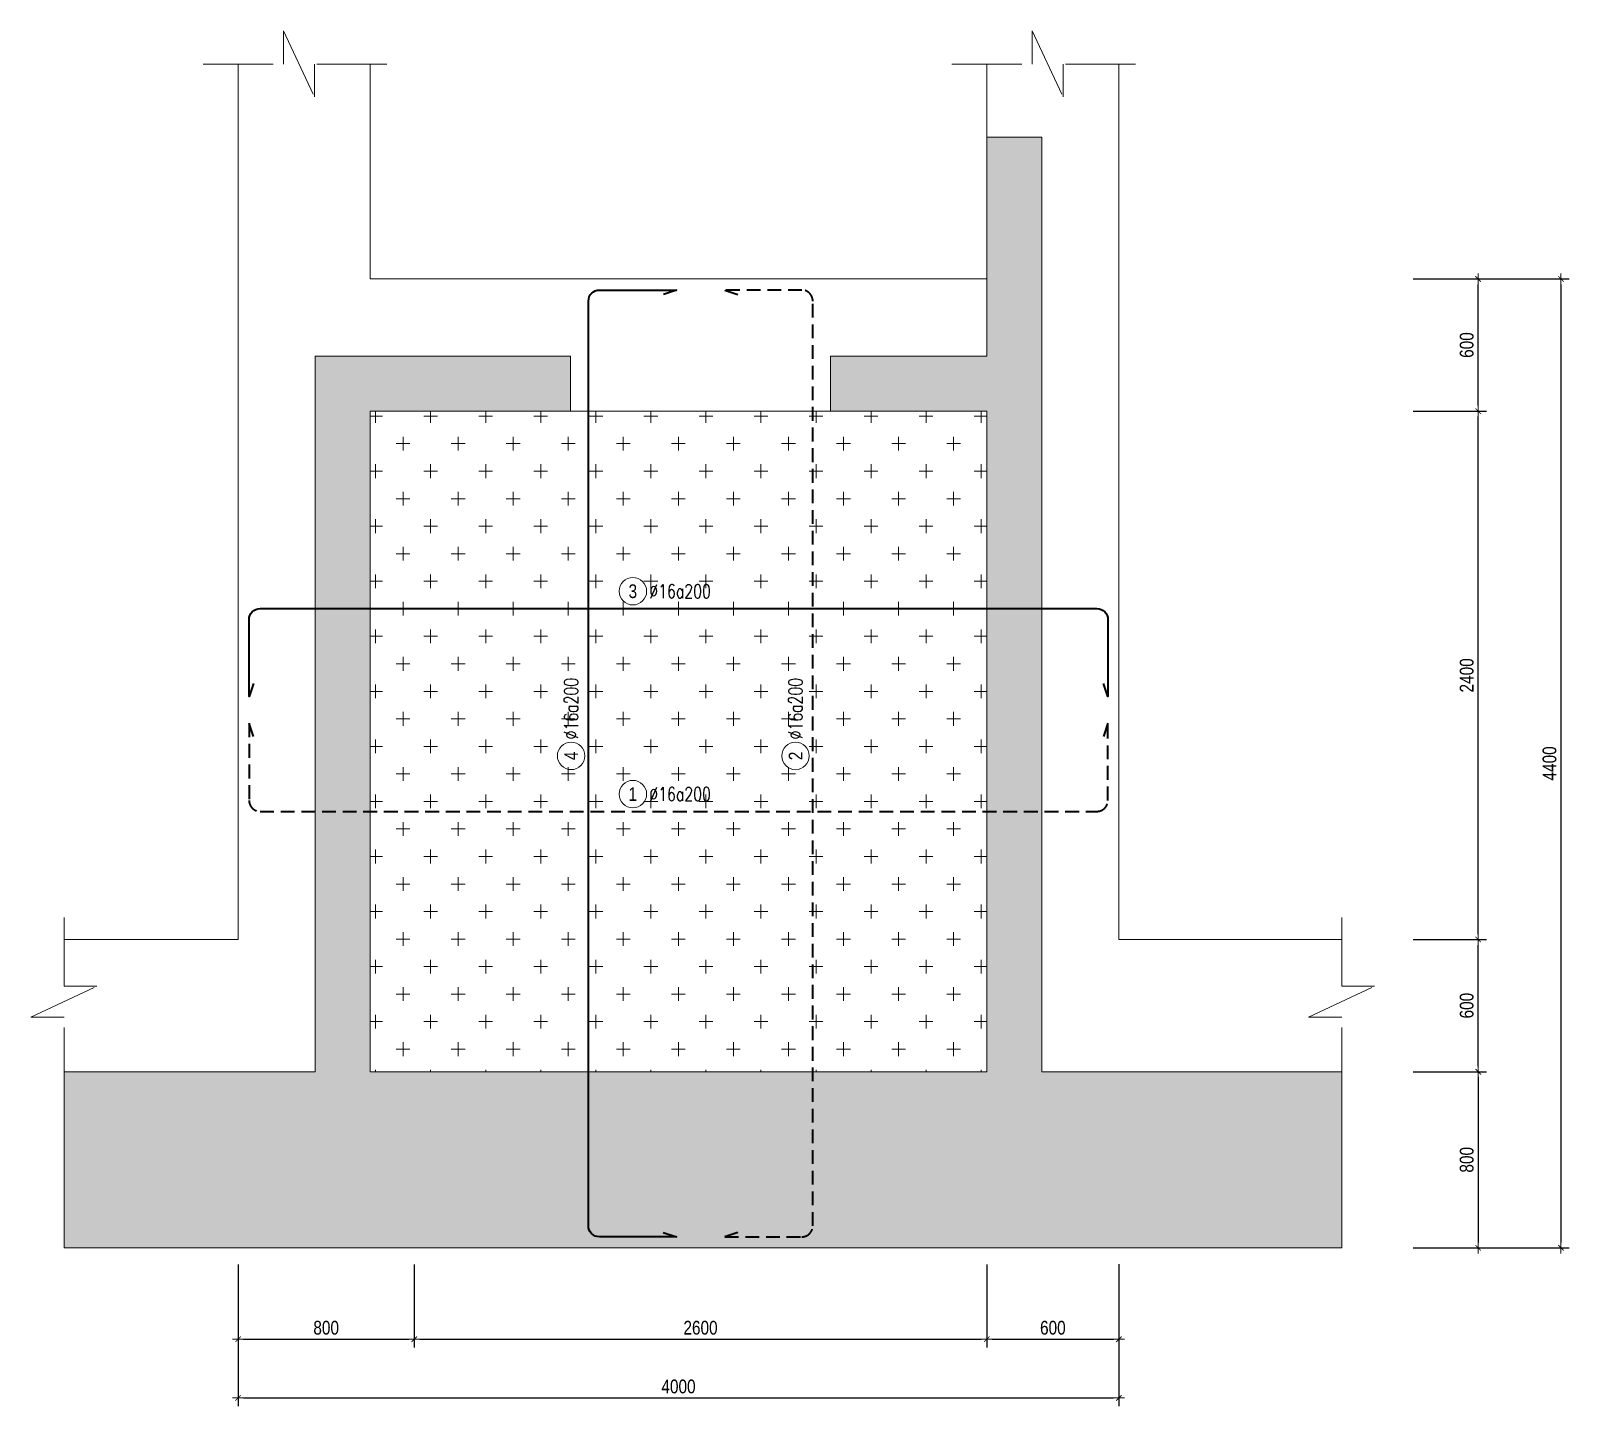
# Model space of a CAD drawing. Header units: millimetres. Extents: x -134772 to 84392, y -129535 to 67259.
# Drawn here: x 33505 to 40492, y 27319 to 33565 of the extents above; entities that cross this region are included whole.
import ezdxf
from ezdxf.enums import TextEntityAlignment as Align

# ---------------------------------------------------------------- set-up
doc = ezdxf.new("R2010")
doc.units = ezdxf.units.MM
doc.header["$MEASUREMENT"] = 0
doc.linetypes.add('DASHED2', pattern=[0.375, 0.25, -0.125])
doc.linetypes.add('HIDDEN2', pattern=[4.7625, 3.175, -1.5875])
doc.layers.get('Defpoints').update_dxf_attribs({"color": 252})
for name, color, linetype, lineweight in [('$0$NDC_S_THIN LINE', 7, 'Continuous', 20), ('NDC_S_CONTINUOUS', 3, 'Continuous', 20), ('NDC_S_DIM', 1, 'Continuous', 9), ('NDC_S_HATCH MATERIAL', 8, 'Continuous', 13), ('NDC_S_HIDDEN', 8, 'HIDDEN2', 13), ('NDC_S_REBAR', 4, 'Continuous', 35), ('NDC_S_SLAB', 2, 'Continuous', 18), ('NDC_S_VN TEXT', 7, 'Continuous', 9)]:
    doc.layers.add(name, color=color, linetype=linetype, lineweight=lineweight)
doc.styles.add('ARIAL', font='arial.ttf', dxfattribs={"width": 0.8})
doc.styles.add('NDC_ARIAL', font='arial.ttf', dxfattribs={"width": 0.8})
doc.styles.add('NDC_ROMANS', font='romans.shx', dxfattribs={"width": 0.8})
doc.dimstyles.new('NDC_1-25', dxfattribs={"dimscale": 25, "dimtxt": 2.5, "dimasz": 1, "dimexe": 1.5, "dimexo": 0, "dimgap": 0.8, "dimtad": 1, "dimdec": 0, "dimdsep": 46, "dimtxsty": 'NDC_ARIAL', "dimblk": 'DIMMARK', "dimcen": 49999.938995, "dimdle": 1.5, "dimclrd": 1, "dimclre": 1, "dimclrt": 3, "dimadec": 0, "dimazin": 0, "dimtfac": 1, "dimtdec": 0, "dimtix": 1, "dimtmove": 2, "dimatfit": 3, "dimfxl": 1, "dimarcsym": 0})

# ---------------------------------------------------------------- blocks, each defined once
blk = doc.blocks.new('DIMMARK')
at = {"layer": 'NDC_S_DIM', "color": 1}
blk.add_line((-1.5, 0), (1, 0), dxfattribs=at)
at = {"layer": 'NDC_S_DIM', "color": 2, "const_width": 0.15}
blk.add_lwpolyline([(-0.5, -0.5), (0.5, 0.5)], dxfattribs=at)
blk = doc.blocks.new('*D519')
at = {"layer": 'Defpoints', "color": 0, "transparency": 16777216}
for p in [(34446.9, 27962.1), (35246.9, 27962.1), (35246.9, 27622.8)]:
    blk.add_point(p, dxfattribs=at)
at = {"layer": 'NDC_S_DIM', "color": 1, "lineweight": -2, "transparency": 16777216}
for p, q in [((34446.9, 27962.1), (34446.9, 27585.3)), ((35246.9, 27962.1), (35246.9, 27585.3)), ((34471.9, 27622.8), (35221.9, 27622.8))]:
    blk.add_line(p, q, dxfattribs=at)
at = {"layer": 'NDC_S_DIM', "color": 1, "lineweight": -2, "transparency": 16777216, "xscale": 25, "yscale": 25, "zscale": 25, "rotation": 180}
blk.add_blockref('DIMMARK', (34446.9, 27622.8), dxfattribs=at)
at = {"layer": 'NDC_S_DIM', "color": 1, "lineweight": -2, "transparency": 16777216, "xscale": 25, "yscale": 25, "zscale": 25}
blk.add_blockref('DIMMARK', (35246.9, 27622.8), dxfattribs=at)
at = {"layer": 'NDC_S_DIM', "color": 3, "transparency": 16777216, "insert": (34846.9, 27674.7), "char_height": 62.5, "attachment_point": 5, "style": 'NDC_ARIAL'}
blk.add_mtext('800', dxfattribs=at)
blk = doc.blocks.new('*D520')
at = {"layer": 'Defpoints', "color": 0, "transparency": 16777216}
for p in [(35246.9, 27962.1), (37846.9, 27962.1), (37846.9, 27622.8)]:
    blk.add_point(p, dxfattribs=at)
at = {"layer": 'NDC_S_DIM', "color": 1, "lineweight": -2, "transparency": 16777216}
for p, q in [((35246.9, 27962.1), (35246.9, 27585.3)), ((37846.9, 27962.1), (37846.9, 27585.3)), ((35271.9, 27622.8), (37821.9, 27622.8))]:
    blk.add_line(p, q, dxfattribs=at)
at = {"layer": 'NDC_S_DIM', "color": 1, "lineweight": -2, "transparency": 16777216, "xscale": 25, "yscale": 25, "zscale": 25, "rotation": 180}
blk.add_blockref('DIMMARK', (35246.9, 27622.8), dxfattribs=at)
at = {"layer": 'NDC_S_DIM', "color": 1, "lineweight": -2, "transparency": 16777216, "xscale": 25, "yscale": 25, "zscale": 25}
blk.add_blockref('DIMMARK', (37846.9, 27622.8), dxfattribs=at)
at = {"layer": 'NDC_S_DIM', "color": 3, "transparency": 16777216, "insert": (36546.9, 27674.7), "char_height": 62.5, "attachment_point": 5, "style": 'NDC_ARIAL'}
blk.add_mtext('2600', dxfattribs=at)
blk = doc.blocks.new('*D521')
at = {"layer": 'Defpoints', "color": 0, "transparency": 16777216}
for p in [(37846.9, 27962.1), (38446.9, 27963.8), (38446.9, 27622.8)]:
    blk.add_point(p, dxfattribs=at)
at = {"layer": 'NDC_S_DIM', "color": 1, "lineweight": -2, "transparency": 16777216}
for p, q in [((37846.9, 27962.1), (37846.9, 27585.3)), ((38446.9, 27963.8), (38446.9, 27585.3)), ((37871.9, 27622.8), (38421.9, 27622.8))]:
    blk.add_line(p, q, dxfattribs=at)
at = {"layer": 'NDC_S_DIM', "color": 1, "lineweight": -2, "transparency": 16777216, "xscale": 25, "yscale": 25, "zscale": 25, "rotation": 180}
blk.add_blockref('DIMMARK', (37846.9, 27622.8), dxfattribs=at)
at = {"layer": 'NDC_S_DIM', "color": 1, "lineweight": -2, "transparency": 16777216, "xscale": 25, "yscale": 25, "zscale": 25}
blk.add_blockref('DIMMARK', (38446.9, 27622.8), dxfattribs=at)
at = {"layer": 'NDC_S_DIM', "color": 3, "transparency": 16777216, "insert": (38146.9, 27674.7), "char_height": 62.5, "attachment_point": 5, "style": 'NDC_ARIAL'}
blk.add_mtext('600', dxfattribs=at)
blk = doc.blocks.new('*D522')
at = {"layer": 'Defpoints', "color": 0, "transparency": 16777216}
for p in [(34446.9, 27650.6), (38446.9, 27650.6), (38446.9, 27356)]:
    blk.add_point(p, dxfattribs=at)
at = {"layer": 'NDC_S_DIM', "color": 1, "lineweight": -2, "transparency": 16777216}
for p, q in [((34446.9, 27650.6), (34446.9, 27318.5)), ((38446.9, 27650.6), (38446.9, 27318.5)), ((34471.9, 27356), (38421.9, 27356))]:
    blk.add_line(p, q, dxfattribs=at)
at = {"layer": 'NDC_S_DIM', "color": 1, "lineweight": -2, "transparency": 16777216, "xscale": 25, "yscale": 25, "zscale": 25, "rotation": 180}
blk.add_blockref('DIMMARK', (34446.9, 27356), dxfattribs=at)
at = {"layer": 'NDC_S_DIM', "color": 1, "lineweight": -2, "transparency": 16777216, "xscale": 25, "yscale": 25, "zscale": 25}
blk.add_blockref('DIMMARK', (38446.9, 27356), dxfattribs=at)
at = {"layer": 'NDC_S_DIM', "color": 3, "transparency": 16777216, "insert": (36446.9, 27408), "char_height": 62.5, "attachment_point": 5, "style": 'NDC_ARIAL'}
blk.add_mtext('4000', dxfattribs=at)
blk = doc.blocks.new('*D523')
at = {"layer": 'Defpoints', "color": 0, "transparency": 16777216}
for p in [(39782.9, 29437.8), (40078.3, 29437.8), (39782.9, 28837.8)]:
    blk.add_point(p, dxfattribs=at)
at = {"layer": 'NDC_S_DIM', "color": 1, "lineweight": -2, "transparency": 16777216}
for p, q in [((39782.9, 29437.8), (40115.8, 29437.8)), ((40078.3, 28862.8), (40078.3, 29412.8)), ((39782.9, 28837.8), (40115.8, 28837.8))]:
    blk.add_line(p, q, dxfattribs=at)
at = {"layer": 'NDC_S_DIM', "color": 1, "lineweight": -2, "transparency": 16777216, "xscale": 25, "yscale": 25, "zscale": 25}
for p, rotation in [((40078.3, 29437.8), 90), ((40078.3, 28837.8), 270)]:
    blk.add_blockref('DIMMARK', p, dxfattribs=dict(at, rotation=rotation))
at = {"layer": 'NDC_S_DIM', "color": 3, "transparency": 16777216, "insert": (40026.4, 29137.8), "char_height": 62.5, "attachment_point": 5, "rotation": 90, "style": 'NDC_ARIAL'}
blk.add_mtext('600', dxfattribs=at)
blk = doc.blocks.new('*D524')
at = {"layer": 'Defpoints', "color": 0, "transparency": 16777216}
for p in [(39782.9, 31837.8), (40078.3, 31837.8), (39782.9, 29437.8)]:
    blk.add_point(p, dxfattribs=at)
at = {"layer": 'NDC_S_DIM', "color": 1, "lineweight": -2, "transparency": 16777216}
for p, q in [((39782.9, 31837.8), (40115.8, 31837.8)), ((40078.3, 29462.8), (40078.3, 31812.8)), ((39782.9, 29437.8), (40115.8, 29437.8))]:
    blk.add_line(p, q, dxfattribs=at)
at = {"layer": 'NDC_S_DIM', "color": 1, "lineweight": -2, "transparency": 16777216, "xscale": 25, "yscale": 25, "zscale": 25}
for p, rotation in [((40078.3, 31837.8), 90), ((40078.3, 29437.8), 270)]:
    blk.add_blockref('DIMMARK', p, dxfattribs=dict(at, rotation=rotation))
at = {"layer": 'NDC_S_DIM', "color": 3, "transparency": 16777216, "insert": (40026.4, 30637.8), "char_height": 62.5, "attachment_point": 5, "rotation": 90, "style": 'NDC_ARIAL'}
blk.add_mtext('2400', dxfattribs=at)
blk = doc.blocks.new('*D525')
at = {"layer": 'Defpoints', "color": 0, "transparency": 16777216}
for p in [(39782.9, 32437.8), (40078.3, 32437.8), (39782.9, 31837.8)]:
    blk.add_point(p, dxfattribs=at)
at = {"layer": 'NDC_S_DIM', "color": 1, "lineweight": -2, "transparency": 16777216}
for p, q in [((39782.9, 32437.8), (40115.8, 32437.8)), ((40078.3, 31862.8), (40078.3, 32412.8)), ((39782.9, 31837.8), (40115.8, 31837.8))]:
    blk.add_line(p, q, dxfattribs=at)
at = {"layer": 'NDC_S_DIM', "color": 1, "lineweight": -2, "transparency": 16777216, "xscale": 25, "yscale": 25, "zscale": 25}
for p, rotation in [((40078.3, 32437.8), 90), ((40078.3, 31837.8), 270)]:
    blk.add_blockref('DIMMARK', p, dxfattribs=dict(at, rotation=rotation))
at = {"layer": 'NDC_S_DIM', "color": 3, "transparency": 16777216, "insert": (40026.4, 32137.8), "char_height": 62.5, "attachment_point": 5, "rotation": 90, "style": 'NDC_ARIAL'}
blk.add_mtext('600', dxfattribs=at)
blk = doc.blocks.new('*D526')
at = {"layer": 'Defpoints', "color": 0, "transparency": 16777216}
for p in [(39782.9, 28837.8), (39782.9, 28037.8), (40078.3, 28037.8)]:
    blk.add_point(p, dxfattribs=at)
at = {"layer": 'NDC_S_DIM', "color": 1, "lineweight": -2, "transparency": 16777216}
for p, q in [((39782.9, 28837.8), (40115.8, 28837.8)), ((40078.3, 28812.8), (40078.3, 28062.8)), ((39782.9, 28037.8), (40115.8, 28037.8))]:
    blk.add_line(p, q, dxfattribs=at)
at = {"layer": 'NDC_S_DIM', "color": 1, "lineweight": -2, "transparency": 16777216, "xscale": 25, "yscale": 25, "zscale": 25}
for p, rotation in [((40078.3, 28837.8), 90), ((40078.3, 28037.8), 270)]:
    blk.add_blockref('DIMMARK', p, dxfattribs=dict(at, rotation=rotation))
at = {"layer": 'NDC_S_DIM', "color": 3, "transparency": 16777216, "insert": (40026.4, 28437.8), "char_height": 62.5, "attachment_point": 5, "rotation": 90, "style": 'NDC_ARIAL'}
blk.add_mtext('800', dxfattribs=at)
blk = doc.blocks.new('*D527')
at = {"layer": 'Defpoints', "color": 0, "transparency": 16777216}
for p in [(39782.9, 32437.8), (39782.9, 28037.8), (40454.3, 28037.8)]:
    blk.add_point(p, dxfattribs=at)
at = {"layer": 'NDC_S_DIM', "color": 1, "lineweight": -2, "transparency": 16777216}
for p, q in [((39782.9, 32437.8), (40491.8, 32437.8)), ((40454.3, 32412.8), (40454.3, 28062.8)), ((39782.9, 28037.8), (40491.8, 28037.8))]:
    blk.add_line(p, q, dxfattribs=at)
at = {"layer": 'NDC_S_DIM', "color": 1, "lineweight": -2, "transparency": 16777216, "xscale": 25, "yscale": 25, "zscale": 25}
for p, rotation in [((40454.3, 32437.8), 90), ((40454.3, 28037.8), 270)]:
    blk.add_blockref('DIMMARK', p, dxfattribs=dict(at, rotation=rotation))
at = {"layer": 'NDC_S_DIM', "color": 3, "transparency": 16777216, "insert": (40402.4, 30237.8), "char_height": 62.5, "attachment_point": 5, "rotation": 90, "style": 'NDC_ARIAL'}
blk.add_mtext('4400', dxfattribs=at)
blk = doc.blocks.new('*U631')
blk.add_circle((-2.5, 0), 2.5)
at = {"layer": 'NDC_S_VN TEXT', "color": 7, "style": 'ARIAL', "width": 0.8}
blk.add_attdef('SH2', text='', height=2.5, dxfattribs=at).set_placement((-2.5, 0), align=Align.MIDDLE)
at = {"layer": 'NDC_S_VN TEXT', "color": 3, "style": 'NDC_ROMANS', "width": 0.75}
blk.add_attdef('DKKC1', (0.5, -1.25), '', height=2.5, dxfattribs=at)

msp = doc.modelspace()

# ---------------------------------------------------------------- hatches: boundary and pattern name
at = {"layer": '$0$NDC_S_THIN LINE', "ltscale": 100}
h = msp.add_hatch(color=251, dxfattribs=at)
h.dxf.hatch_style = 1
h.paths.add_polyline_path([(39458.9, 28837.8), (38096.9, 28837.8), (38096.9, 33082), (37846.9, 33082), (37846.9, 32087.8), (37136.9, 32087.8), (37136.9, 31837.8), (37846.9, 31837.8), (37846.9, 28837.8), (35046.9, 28837.8), (35046.9, 31837.8), (35956.9, 31837.8), (35956.9, 32087.8), (34796.9, 32087.8), (34796.9, 28837.8), (33657, 28837.8), (33657, 28037.8), (39458.9, 28037.8)])
at = {"layer": 'NDC_S_HATCH MATERIAL'}
h = msp.add_hatch(dxfattribs=at)
h.set_pattern_fill('CROSS', color=251, scale=500)
h.set_pattern_definition([(0, (23539.94, 19815), (125, 125), [62.5, -187.5]), (90, (23571.19, 19783.76), (-125, 125), [62.5, -187.5])])
h.paths.add_polyline_path([(37846.9, 31837.8), (35046.9, 31837.8), (35046.9, 28837.8), (35955.7, 28837.8), (37138.1, 28837.8), (37846.9, 28837.8)])

# ---------------------------------------------------------------- linework, layer by layer
at = {"layer": 'NDC_S_CONTINUOUS'}
for p, q in [((34446.9, 29437.8), (34446.9, 33413.6)), ((35046.9, 32437.8), (35046.9, 33413.6)), ((37846.9, 33082), (37846.9, 33413.6)), ((38446.9, 29437.8), (38446.9, 33413.6)), ((37846.9, 32437.8), (35046.9, 32437.8)), ((35956.9, 31837.8), (37136.9, 31837.8)), ((34446.9, 29437.8), (33657, 29437.8)), ((39458.9, 29437.8), (38446.9, 29437.8))]:
    msp.add_line(p, q, dxfattribs=at)
at = {"layer": 'NDC_S_HIDDEN', "ltscale": 100}
for p, q in [((34653.5, 33413.6), (34653.5, 33565.1)), ((34653.5, 33565.1), (34794.1, 33264.8)), ((38053.5, 33413.6), (38053.5, 33565.1)), ((38053.5, 33565.1), (38194.1, 33264.8)), ((34288.8, 33413.6), (34653.5, 33413.6)), ((35122.5, 33413.6), (34794.1, 33413.6)), ((34794.1, 33413.6), (34794.1, 33264.8)), ((37688.8, 33413.6), (38053.5, 33413.6)), ((38522.5, 33413.6), (38194.1, 33413.6)), ((38194.1, 33413.6), (38194.1, 33264.8)), ((33657, 29537.8), (33657, 29226.8)), ((39458.9, 29537.8), (39458.9, 29226.8)), ((33505.4, 29086.2), (33805.7, 29226.8)), ((33657, 29226.8), (33805.7, 29226.8)), ((39307.4, 29086.2), (39607.6, 29226.8)), ((39458.9, 29226.8), (39607.6, 29226.8)), ((33657, 29086.2), (33505.4, 29086.2)), ((33657, 28721.5), (33657, 29086.2)), ((39458.9, 29086.2), (39307.4, 29086.2)), ((39458.9, 28721.5), (39458.9, 29086.2))]:
    msp.add_line(p, q, dxfattribs=at)
at = {"layer": 'NDC_S_REBAR', "ltscale": 250}
for points in [[(36377.5, 28107.8), (36437.5, 28087.8), (36087.5, 28087.8, -0.414214), (36037.5, 28137.8), (36038.1, 32337.8, -0.414214), (36088.1, 32387.8), (36438.1, 32387.8), (36378.1, 32367.8)], [(34516.9, 30601.2), (34496.9, 30541.2), (34496.9, 30891.2, -0.414214), (34546.9, 30941.2), (38346.9, 30941.2, -0.414214), (38396.9, 30891.2), (38396.9, 30541.2), (38376.9, 30601.2)]]:
    msp.add_lwpolyline(points, format="xyb", dxfattribs=at)
at = {"layer": 'NDC_S_REBAR', "linetype": 'DASHED2', "ltscale": 250}
for points in [[(36716.8, 28107.8), (36656.8, 28087.8), (37006.8, 28087.8, 0.414214), (37056.8, 28137.8), (37056.8, 32337.8, 0.414214), (37006.8, 32387.8), (36656.8, 32387.8), (36716.8, 32367.8)], [(34516.9, 30359.9), (34496.9, 30419.9), (34496.9, 30069.9, 0.414214), (34546.9, 30019.9), (38346.9, 30019.9, 0.414214), (38396.9, 30069.9), (38396.9, 30419.9), (38376.9, 30359.9)]]:
    msp.add_lwpolyline(points, format="xyb", dxfattribs=at)
at = {"layer": 'NDC_S_SLAB', "ltscale": 100}
msp.add_lwpolyline([(35956.9, 32087.8), (34796.9, 32087.8), (34796.9, 28837.8), (33657, 28837.8), (33657, 28037.8), (39458.9, 28037.8), (39458.9, 28837.8), (38096.9, 28837.8), (38096.9, 33082), (37846.9, 33082), (37846.9, 32087.8), (37136.9, 32087.8), (37136.9, 31837.8), (37846.9, 31837.8), (37846.9, 28837.8), (35046.9, 28837.8), (35046.9, 31837.8), (35956.9, 31837.8)], close=True, dxfattribs=at)

# ---------------------------------------------------------------- block references
at = {"layer": 'NDC_S_DIM', "ltscale": 0.005, "xscale": 25, "yscale": 25, "zscale": 25}
for p, values in [((36302.1, 31019.8), {'SH2': '3', 'DKKC1': '%%C16a200'}), ((36302.1, 30098.5), {'SH2': '1', 'DKKC1': '%%C16a200'})]:
    msp.add_blockref('*U631', p, dxfattribs=at).add_auto_attribs(values)
at = {"layer": 'NDC_S_DIM', "ltscale": 0.005, "xscale": 25, "yscale": 25, "zscale": 25, "rotation": 90}
for p, values in [((35959.3, 30334.6), {'SH2': '4', 'DKKC1': '%%C16a200'}), ((36978.2, 30334.4), {'SH2': '2', 'DKKC1': '%%C16a200'})]:
    msp.add_blockref('*U631', p, dxfattribs=at).add_auto_attribs(values)

# ---------------------------------------------------------------- dimensions: what is measured, and where the dimension line sits
at = {"layer": 'NDC_S_DIM'}
for base, p1, p2, picture, middle in [((40078.3, 32437.8), (39782.9, 31837.8), (39782.9, 32437.8), '*D525', (40026.4, 32137.8)), ((40454.3, 28037.8), (39782.9, 32437.8), (39782.9, 28037.8), '*D527', (40402.4, 30237.8)), ((40078.3, 31837.8), (39782.9, 29437.8), (39782.9, 31837.8), '*D524', (40026.4, 30637.8)), ((40078.3, 29437.8), (39782.9, 28837.8), (39782.9, 29437.8), '*D523', (40026.4, 29137.8)), ((40078.3, 28037.8), (39782.9, 28837.8), (39782.9, 28037.8), '*D526', (40026.4, 28437.8))]:
    dim = msp.add_linear_dim(base=base, p1=p1, p2=p2, angle=90, dimstyle='NDC_1-25', dxfattribs=at)
    dim.commit()
    dim.dimension.update_dxf_attribs({"geometry": picture, "text_midpoint": middle})
for base, p1, p2, picture, middle in [((35246.9, 27622.8), (34446.9, 27962.1), (35246.9, 27962.1), '*D519', (34846.9, 27674.7)), ((37846.9, 27622.8), (35246.9, 27962.1), (37846.9, 27962.1), '*D520', (36546.9, 27674.7)), ((38446.9, 27622.8), (37846.9, 27962.1), (38446.9, 27963.8), '*D521', (38146.9, 27674.7)), ((38446.9, 27356), (34446.9, 27650.6), (38446.9, 27650.6), '*D522', (36446.9, 27408))]:
    dim = msp.add_linear_dim(base=base, p1=p1, p2=p2, dimstyle='NDC_1-25', dxfattribs=at)
    dim.commit()
    dim.dimension.update_dxf_attribs({"geometry": picture, "text_midpoint": middle})

doc.saveas('drawing.dxf')
